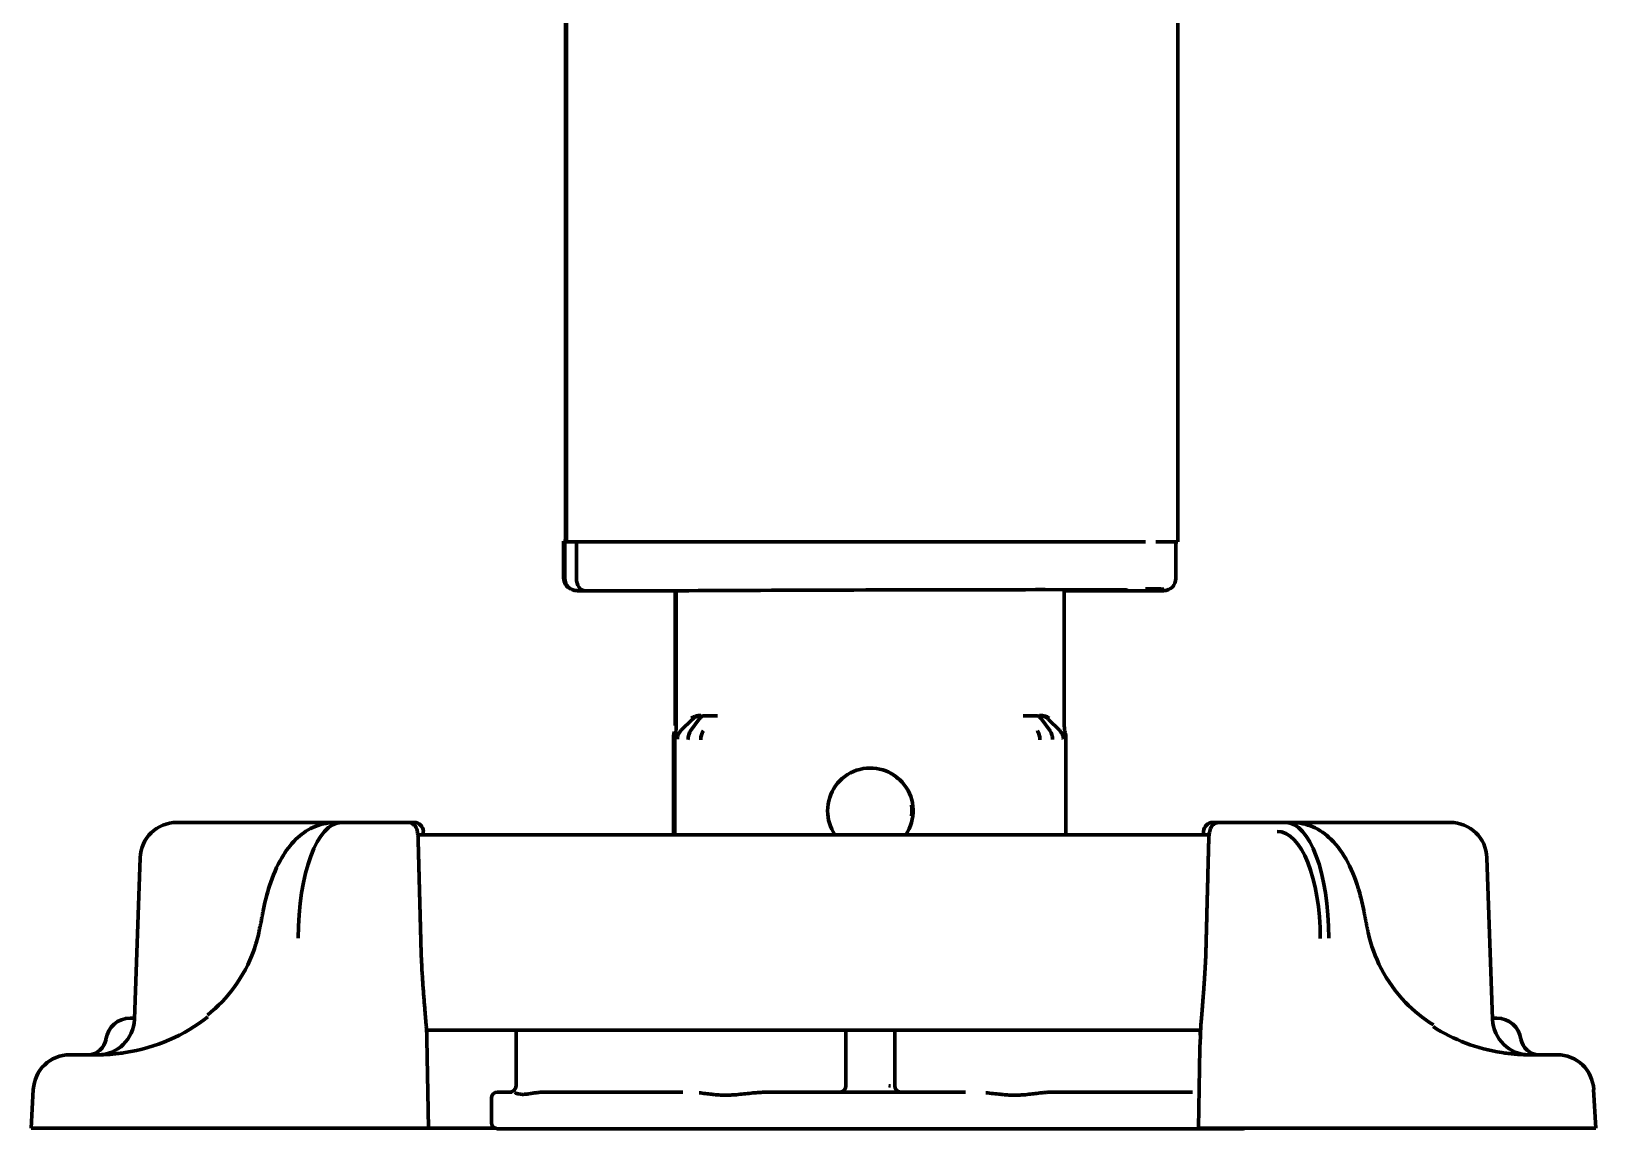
# Model space of a CAD drawing. Header units: inches. Extents: x -3055 to 7244, y 299 to 5591.
# Drawn here: x 2760.3 to 2888.3, y 1966.1 to 2055.8 of the extents above; entities that cross this region are included whole.
import ezdxf

# ---------------------------------------------------------------- set-up
doc = ezdxf.new("R2010")
doc.units = ezdxf.units.IN

msp = doc.modelspace()

# ---------------------------------------------------------------- linework, layer by layer
at = {"linetype": 'Continuous', "lineweight": 70}
for p, q in [((2804.12, 2094.52), (2804.12, 2014.07)), ((2854.12, 2091.63), (2854.12, 2014.07)), ((2804.02, 2091.18), (2804.02, 2014.12)), ((2804.02, 2014.12), (2803.87, 2014.12)), ((2803.87, 2011.13), (2803.87, 2014.12)), ((2804.12, 2014.07), (2803.97, 2014.07)), ((2803.97, 2011.08), (2803.97, 2014.07)), ((2804.12, 2014.12), (2804.02, 2014.12)), ((2805.92, 2014.07), (2804.12, 2014.07)), ((2804.93, 2014.07), (2804.93, 2011.07)), ((2804.93, 2014.07), (2804.93, 2011.07)), ((2805.15, 2014.07), (2806.92, 2014.07)), ((2851.47, 2014.07), (2806.92, 2014.07)), ((2854.12, 2014.07), (2852.32, 2014.07)), ((2853.97, 2011.22), (2853.97, 2014.07)), ((2853.97, 2011.08), (2853.97, 2011.22)), ((2805.4, 2010.07), (2805.63, 2010.07)), ((2805.63, 2010.07), (2814.12, 2010.07)), ((2805.63, 2010.07), (2814.12, 2010.07)), ((2812.99, 2010.07), (2812.99, 1999.04)), ((2813.09, 2010.07), (2813.09, 1998.99)), ((2844.84, 1998.99), (2844.84, 2010.17)), ((2844.84, 2010.07), (2852.3, 2010.07)), ((2844.84, 2010.07), (2852.3, 2010.07)), ((2852.31, 2010.07), (2852.54, 2010.07)), ((2814.41, 1999.57), (2813.47, 1998.63)), ((2814.93, 1999.55), (2814.26, 1998.61)), ((2815.43, 1999.85), (2816.46, 1999.83)), ((2841.47, 1999.83), (2842.51, 1999.85)), ((2843.01, 1999.55), (2843.67, 1998.61)), ((2843.53, 1999.57), (2844.47, 1998.63)), ((2812.87, 1990.12), (2812.87, 1998.18)), ((2812.97, 1990.12), (2812.97, 1998.13)), ((2814.27, 1998.61), (2814.26, 1998.61)), ((2844.97, 1990.12), (2844.97, 1998.13)), ((2772.22, 1991.12), (2777.71, 1991.12)), ((2777.71, 1991.12), (2781.55, 1991.12)), ((2781.55, 1991.12), (2785.17, 1991.12)), ((2785.17, 1991.12), (2785.68, 1991.12)), ((2785.68, 1991.12), (2787.83, 1991.12)), ((2787.83, 1991.12), (2791.11, 1991.12)), ((2791.11, 1991.12), (2791.65, 1991.12)), ((2856.99, 1991.12), (2857.53, 1991.12)), ((2857.53, 1991.12), (2860.81, 1991.12)), ((2860.81, 1991.12), (2862.95, 1991.12)), ((2862.95, 1991.12), (2863.47, 1991.12)), ((2863.13, 1991.12), (2867.09, 1991.12)), ((2867.09, 1991.12), (2870.92, 1991.12)), ((2870.92, 1991.12), (2876.42, 1991.12)), ((2856.69, 1990.12), (2791.95, 1990.12)), ((2791.97, 1989.69), (2791.97, 1989.7)), ((2792.4, 1990.12), (2792.39, 1990.39)), ((2856.24, 1990.39), (2856.24, 1990.12)), ((2856.66, 1989.7), (2856.67, 1989.69)), ((2769.22, 1988.23), (2768.76, 1975.02)), ((2879.88, 1975.02), (2879.42, 1988.23)), ((2778.94, 1982.11), (2778.94, 1982.11)), ((2792.18, 1981.49), (2792.19, 1981.5)), ((2856.45, 1981.5), (2856.45, 1981.49)), ((2869.7, 1982.11), (2869.7, 1982.11)), ((2768.41, 1975.12), (2768.76, 1975.12)), ((2880.22, 1975.12), (2879.88, 1975.12)), ((2792.65, 1974.12), (2856, 1974.12)), ((2792.69, 1973.39), (2792.68, 1974.12)), ((2799.98, 1974.12), (2799.98, 1969.57)), ((2826.97, 1974.12), (2826.97, 1969.57)), ((2830.97, 1969.57), (2830.97, 1974.12)), ((2792.82, 1966.12), (2792.69, 1973.39)), ((2855.82, 1966.12), (2855.93, 1972.67)), ((2855.95, 1973.73), (2855.95, 1973.71)), ((2765.97, 1972.12), (2763.48, 1972.12)), ((2885.16, 1972.12), (2882.66, 1972.12)), ((2760.48, 1969.28), (2760.32, 1966.12)), ((2798.47, 1969.07), (2799.63, 1969.07)), ((2802.61, 1969.07), (2813.63, 1969.07)), ((2821.17, 1969.07), (2827.19, 1969.07)), ((2828.07, 1969.07), (2829.87, 1969.07)), ((2830.74, 1969.07), (2836.76, 1969.07)), ((2844.31, 1969.07), (2855.33, 1969.07)), ((2888.15, 1969.28), (2888.32, 1966.12)), ((2797.97, 1968.57), (2797.97, 1966.57)), ((2768.31, 1966.12), (2760.32, 1966.12)), ((2768.31, 1966.12), (2782.12, 1966.12)), ((2782.81, 1966.12), (2782.12, 1966.12)), ((2782.81, 1966.12), (2788.92, 1966.12)), ((2792.82, 1966.12), (2788.92, 1966.12)), ((2792.82, 1966.12), (2798.37, 1966.12)), ((2859.72, 1966.12), (2855.82, 1966.12)), ((2865.82, 1966.12), (2859.72, 1966.12)), ((2866.52, 1966.12), (2865.82, 1966.12)), ((2866.52, 1966.12), (2880.33, 1966.12)), ((2888.32, 1966.12), (2880.33, 1966.12)), ((2798.47, 1966.07), (2859.47, 1966.07))]:
    msp.add_line(p, q, dxfattribs=at)
for centre, radius, start, end in [((2828.97, 1992.07), 3.5, 326.1431, 180), ((2828.87, 1992.12), 3.5, 46.3275, 62.5162), ((2828.97, 1992.07), 3.5, 180, 213.8625), ((2828.87, 1992.12), 3.5, 352.1475, 7.1044), ((2772.22, 1988.12), 3, 90, 178), ((2791.65, 1990.37), 0.75, 1, 90), ((2856.99, 1990.37), 0.75, 90, 179), ((2876.42, 1988.12), 3, 2, 90), ((2768.41, 1973.12), 2, 90, 171.7868), ((2880.22, 1973.12), 2, 8.2132, 90), ((2765.76, 1975.12), 3, 270, 358), ((2882.88, 1975.12), 3, 182, 270), ((2764.95, 1973.62), 1.5, 270, 351.7868), ((2883.69, 1973.62), 1.5, 188.2132, 270), ((2763.48, 1969.12), 3, 90, 177), ((2885.16, 1969.12), 3, 3, 90), ((2798.47, 1968.57), 0.5, 90, 180), ((2826.47, 1969.57), 0.5, 270, 0), ((2831.47, 1969.57), 0.5, 180, 270), ((2798.47, 1966.57), 0.5, 180, 270), ((2859.47, 1966.57), 0.5, 270, 295.8427)]:
    msp.add_arc(centre, radius, start, end, dxfattribs=at)
for centre, major_axis, ratio, start_param, end_param in [((2804.87, 2011.13), (-1, 0), 0.999995, 0, 1.16307), ((2804.97, 2011.08), (-1, 0), 0.999995, 0, 1.567711), ((2805.63, 2011.07), (0, 1), 0.7071, 1.570796, 3.141593), ((2805.63, 2011.07), (0, 1), 0.7071, 1.570796, 3.141593), ((2852.97, 2011.08), (-1, 0), 0.999995, 1.573882, 3.141593), ((2806.47, 2010.07), (-1.5, 0), 0.003085, 0.00001, 0.785408), ((2828.97, 2010.07), (21, 0.06), 0.003085, 5.569494, 8.63937), ((2851.47, 2010.21), (1.5, 0), 0.003085, 6.283176, 7.853972), ((2851.47, 2010.07), (1.5, 0), 0.003085, 5.497778, 6.283176), ((2815.12, 1998.86), (-0.707, -0.707), 0.999695, 3.927142, 4.71239), ((2814.76, 1997.91), (-0.017, -1), 0.707053, 3.945502, 4.724738), ((2815.8, 1997.89), (-0.01, -1), 0.707088, 3.940402, 4.719667), ((2842.14, 1997.89), (0.01, -1), 0.707088, 1.564381, 2.342782), ((2785.86, 1981.12), (-0.2, 10), 0.36987, 6.275734, 7.79417), ((2862.78, 1981.12), (0.2, 10), 0.36987, 4.7722, 6.290637), ((2862.08, 1981.14), (0.21, 9.25), 0.399832, 4.773696, 6.292133), ((2766.02, 1984.12), (13.31, 1.42), 0.895011, 4.765915, 5.329805), ((2882.62, 1984.12), (-13.31, 1.42), 0.895011, 1.060573, 1.51727), ((2799.48, 1969.57), (0, -0.5), 0.999848, 0, 1.570796)]:
    msp.add_ellipse(centre, major_axis=major_axis, ratio=ratio, start_param=start_param, end_param=end_param, dxfattribs=at)
for points, knots in [([(2815.11, 1999.88), (2815.03, 1999.88), (2814.95, 1999.88), (2814.81, 1999.86), (2814.74, 1999.85), (2814.65, 1999.81), (2814.62, 1999.8), (2814.56, 1999.78), (2814.53, 1999.76), (2814.47, 1999.73), (2814.44, 1999.72), (2814.39, 1999.68), (2814.36, 1999.66), (2814.34, 1999.64)], [0, 0, 0, 0, 0.25, 0.25, 0.5, 0.5, 0.625, 0.625, 0.75, 0.75, 0.875, 0.875, 1, 1, 1, 1]), ([(2814.93, 1999.55), (2814.96, 1999.6), (2815, 1999.64), (2815.05, 1999.69), (2815.06, 1999.7), (2815.08, 1999.71), (2815.09, 1999.72), (2815.12, 1999.75), (2815.14, 1999.76), (2815.2, 1999.8), (2815.24, 1999.82), (2815.3, 1999.83), (2815.32, 1999.84), (2815.33, 1999.84), (2815.34, 1999.84), (2815.34, 1999.84), (2815.35, 1999.84), (2815.35, 1999.84), (2815.38, 1999.85), (2815.4, 1999.85), (2815.43, 1999.85)], [0, 0, 0, 0, 0.25, 0.25, 0.3125, 0.3125, 0.375, 0.375, 0.5, 0.5, 0.75, 0.75, 0.8125, 0.828125, 0.828125, 0.84375, 0.84375, 0.875, 0.875, 1, 1, 1, 1]), ([(2843.01, 1999.55), (2842.97, 1999.6), (2842.94, 1999.64), (2842.88, 1999.7), (2842.86, 1999.71), (2842.83, 1999.74), (2842.82, 1999.74), (2842.8, 1999.76), (2842.79, 1999.77), (2842.74, 1999.8), (2842.69, 1999.82), (2842.64, 1999.83), (2842.62, 1999.84), (2842.61, 1999.84), (2842.6, 1999.84), (2842.6, 1999.84), (2842.59, 1999.84), (2842.58, 1999.84), (2842.56, 1999.85), (2842.53, 1999.85), (2842.51, 1999.85)], [0, 0, 0, 0, 0.25, 0.25, 0.375, 0.375, 0.4375, 0.4375, 0.5, 0.5, 0.75, 0.75, 0.8125, 0.828125, 0.828125, 0.84375, 0.84375, 0.875, 0.875, 1, 1, 1, 1]), ([(2843.53, 1999.57), (2843.48, 1999.62), (2843.38, 1999.7), (2843.26, 1999.76), (2843.14, 1999.81), (2843.08, 1999.83), (2843, 1999.85), (2842.97, 1999.85), (2842.95, 1999.86), (2842.93, 1999.86), (2842.92, 1999.86), (2842.88, 1999.86), (2842.85, 1999.86), (2842.82, 1999.86)], [0, 0, 0, 0, 0.25, 0.5, 0.5, 0.75, 0.75, 0.8125, 0.84375, 0.84375, 0.875, 0.875, 1, 1, 1, 1]), ([(2843.6, 1999.64), (2843.55, 1999.68), (2843.5, 1999.72), (2843.38, 1999.78), (2843.32, 1999.8), (2843.2, 1999.84), (2843.13, 1999.86), (2842.99, 1999.88), (2842.91, 1999.88), (2842.83, 1999.88)], [0, 0, 0, 0, 0.25, 0.25, 0.5, 0.5, 0.75, 0.75, 1, 1, 1, 1]), ([(2812.91, 1998.47), (2812.91, 1998.47), (2812.91, 1998.47), (2812.9, 1998.45), (2812.89, 1998.4), (2812.88, 1998.33), (2812.87, 1998.26), (2812.87, 1998.21), (2812.87, 1998.18)], [0, 0, 0, 0, 0.000031, 0.000031, 0.250024, 0.500016, 0.750008, 1, 1, 1, 1]), ([(2813.01, 1998.42), (2813.01, 1998.42), (2813.01, 1998.42), (2813, 1998.4), (2812.99, 1998.35), (2812.98, 1998.28), (2812.97, 1998.21), (2812.97, 1998.16), (2812.97, 1998.13)], [0, 0, 0, 0, 0.000031, 0.000031, 0.250024, 0.500016, 0.750008, 1, 1, 1, 1]), ([(2813.01, 1998.42), (2813.04, 1998.51), (2813.06, 1998.61), (2813.08, 1998.75), (2813.09, 1998.82), (2813.09, 1998.91), (2813.09, 1998.94), (2813.09, 1998.96), (2813.09, 1998.97), (2813.09, 1998.98), (2813.09, 1998.99), (2813.09, 1998.99)], [0, 0, 0, 0, 0.5, 0.5, 0.75, 0.875, 0.9375, 0.9375, 0.96875, 0.96875, 1, 1, 1, 1]), ([(2813.47, 1998.63), (2813.42, 1998.58), (2813.38, 1998.53), (2813.31, 1998.42), (2813.28, 1998.37), (2813.23, 1998.25), (2813.21, 1998.18), (2813.18, 1998.05), (2813.18, 1997.99), (2813.18, 1997.92)], [0, 0, 0, 0, 0.25, 0.25, 0.5, 0.5, 0.75, 0.75, 1, 1, 1, 1]), ([(2815.3, 1998.59), (2815.3, 1998.59), (2815.3, 1998.59), (2815.28, 1998.57), (2815.25, 1998.52), (2815.21, 1998.44), (2815.17, 1998.36), (2815.14, 1998.27), (2815.12, 1998.18), (2815.1, 1998.08), (2815.09, 1997.99), (2815.09, 1997.92), (2815.09, 1997.89)], [0, 0, 0, 0, 0.00004, 0.00004, 0.125035, 0.25003, 0.375025, 0.50002, 0.625015, 0.75001, 0.875005, 1, 1, 1, 1]), ([(2842.64, 1998.6), (2842.65, 1998.59), (2842.65, 1998.58), (2842.67, 1998.55), (2842.68, 1998.54), (2842.7, 1998.5), (2842.71, 1998.47), (2842.75, 1998.39), (2842.77, 1998.34), (2842.8, 1998.24), (2842.81, 1998.21), (2842.82, 1998.15), (2842.83, 1998.12), (2842.84, 1998.05), (2842.84, 1998.01), (2842.85, 1997.97), (2842.85, 1997.96), (2842.85, 1997.95), (2842.85, 1997.93), (2842.85, 1997.91), (2842.85, 1997.89)], [0, 0, 0, 0, 0.0625, 0.0625, 0.125, 0.125, 0.25, 0.25, 0.5, 0.5, 0.625, 0.625, 0.75, 0.75, 0.875, 0.90625, 0.921875, 0.921875, 0.9375, 1, 1, 1, 1]), ([(2843.67, 1998.61), (2843.69, 1998.59), (2843.71, 1998.55), (2843.73, 1998.51), (2843.74, 1998.5), (2843.74, 1998.5), (2843.74, 1998.5), (2843.75, 1998.49), (2843.75, 1998.48), (2843.76, 1998.47), (2843.79, 1998.4), (2843.81, 1998.34), (2843.85, 1998.22), (2843.86, 1998.16), (2843.88, 1998.04), (2843.88, 1997.97), (2843.88, 1997.91)], [0, 0, 0, 0, 0.125, 0.1875, 0.195313, 0.195313, 0.203125, 0.203125, 0.21875, 0.25, 0.25, 0.5, 0.5, 0.75, 0.75, 1, 1, 1, 1]), ([(2844.76, 1997.92), (2844.76, 1997.99), (2844.75, 1998.05), (2844.73, 1998.18), (2844.71, 1998.24), (2844.67, 1998.33), (2844.65, 1998.37), (2844.63, 1998.41), (2844.63, 1998.42), (2844.62, 1998.42), (2844.62, 1998.43), (2844.62, 1998.43), (2844.62, 1998.43), (2844.61, 1998.45), (2844.6, 1998.47), (2844.55, 1998.54), (2844.51, 1998.58), (2844.47, 1998.63)], [0, 0, 0, 0, 0.25, 0.25, 0.5, 0.5, 0.625, 0.65625, 0.660156, 0.660156, 0.664063, 0.664063, 0.671875, 0.6875, 0.75, 0.75, 1, 1, 1, 1]), ([(2844.93, 1998.42), (2844.9, 1998.51), (2844.88, 1998.61), (2844.86, 1998.75), (2844.85, 1998.82), (2844.85, 1998.91), (2844.84, 1998.94), (2844.84, 1998.96), (2844.84, 1998.97), (2844.84, 1998.98), (2844.84, 1998.99), (2844.84, 1998.99)], [0, 0, 0, 0, 0.5, 0.5, 0.75, 0.875, 0.9375, 0.9375, 0.96875, 0.96875, 1, 1, 1, 1]), ([(2844.93, 1998.42), (2844.93, 1998.42), (2844.93, 1998.42), (2844.93, 1998.4), (2844.95, 1998.35), (2844.96, 1998.28), (2844.97, 1998.21), (2844.97, 1998.16), (2844.97, 1998.13)], [0, 0, 0, 0, 0.000031, 0.000031, 0.250024, 0.500016, 0.750008, 1, 1, 1, 1]), ([(2785.17, 1991.12), (2784.5, 1991.09), (2783.33, 1990.84), (2781.85, 1989.74), (2780.69, 1988.18), (2779.83, 1986.19), (2779.43, 1984.62), (2779.29, 1983.9)], [0, 0, 0, 0, 0.189106, 0.366438, 0.567543, 0.814714, 1, 1, 1, 1]), ([(2791.97, 1989.7), (2791.97, 1989.74), (2791.97, 1989.9), (2791.94, 1990.19), (2791.9, 1990.47), (2791.8, 1990.74), (2791.61, 1990.96), (2791.38, 1991.09), (2791.21, 1991.12), (2791.11, 1991.12)], [0, 0, 0, 0, 0.056059, 0.233526, 0.445472, 0.608863, 0.73785, 0.866889, 1, 1, 1, 1]), ([(2857.52, 1991.12), (2857.52, 1991.12), (2857.43, 1991.14), (2857.25, 1991.08), (2857.04, 1990.97), (2856.9, 1990.82), (2856.81, 1990.66), (2856.75, 1990.5), (2856.7, 1990.28), (2856.67, 1990), (2856.67, 1989.78), (2856.66, 1989.69)], [0, 0, 0, 0, 0.001553, 0.142469, 0.255761, 0.354808, 0.444992, 0.536165, 0.674829, 0.879893, 1, 1, 1, 1]), ([(2869.35, 1983.9), (2869.25, 1984.39), (2868.92, 1985.83), (2868.12, 1987.91), (2866.88, 1989.69), (2865.26, 1990.86), (2864.09, 1991.1), (2863.47, 1991.12)], [0, 0, 0, 0, 0.128675, 0.386923, 0.634463, 0.824559, 1, 1, 1, 1]), ([(2778.94, 1982.11), (2778.83, 1981.61), (2778.39, 1980.05), (2777.09, 1977.62), (2775.59, 1976.06), (2774.73, 1975.37)], [0, 0, 0, 0, 0.188924, 0.604869, 1, 1, 1, 1]), ([(2792.18, 1981.49), (2792.19, 1981.26), (2792.2, 1981.04), (2792.21, 1980.59), (2792.23, 1980.15), (2792.26, 1979.49), (2792.28, 1979.07), (2792.3, 1978.75), (2792.31, 1978.64), (2792.32, 1978.49), (2792.32, 1978.43), (2792.33, 1978.33), (2792.34, 1978.07), (2792.38, 1977.62), (2792.42, 1977.05), (2792.46, 1976.5), (2792.49, 1976.15), (2792.51, 1975.94), (2792.51, 1975.9), (2792.52, 1975.81), (2792.53, 1975.69), (2792.54, 1975.57), (2792.56, 1975.34), (2792.58, 1975.04), (2792.62, 1974.63), (2792.64, 1974.38), (2792.65, 1974.2), (2792.66, 1974.12), (2792.66, 1974.03), (2792.66, 1973.98), (2792.67, 1973.95), (2792.67, 1973.82), (2792.68, 1973.63), (2792.69, 1973.47), (2792.69, 1973.39)], [0, 0, 0, 0, 0.0625, 0.0625, 0.125, 0.1875, 0.25, 0.25, 0.28125, 0.28125, 0.296875, 0.296875, 0.3125, 0.375, 0.4375, 0.5, 0.5625, 0.5625, 0.578125, 0.578125, 0.59375, 0.625, 0.625, 0.6875, 0.75, 0.8125, 0.8125, 0.84375, 0.859375, 0.859375, 0.875, 0.875, 0.9375, 1, 1, 1, 1]), ([(2856.04, 1974.89), (2856.06, 1975.09), (2856.08, 1975.3), (2856.11, 1975.74), (2856.13, 1975.98), (2856.17, 1976.46), (2856.19, 1976.72), (2856.22, 1977.05), (2856.22, 1977.12), (2856.23, 1977.26), (2856.24, 1977.32), (2856.25, 1977.53), (2856.26, 1977.67), (2856.29, 1978.09), (2856.31, 1978.38), (2856.35, 1978.97), (2856.37, 1979.28), (2856.39, 1979.74), (2856.4, 1979.9), (2856.41, 1980.13), (2856.41, 1980.21), (2856.42, 1980.37), (2856.42, 1980.45), (2856.43, 1980.85), (2856.44, 1981.17), (2856.45, 1981.49)], [0, 0, 0, 0, 0.125, 0.125, 0.25, 0.25, 0.375, 0.375, 0.40625, 0.40625, 0.4375, 0.4375, 0.5, 0.5, 0.625, 0.625, 0.75, 0.75, 0.8125, 0.8125, 0.84375, 0.84375, 0.875, 0.875, 1, 1, 1, 1]), ([(2875.04, 1974.57), (2874.19, 1975.1), (2872.54, 1976.41), (2870.67, 1979.04), (2869.93, 1981.08), (2869.7, 1982.11)], [0, 0, 0, 0, 0.308242, 0.670857, 1, 1, 1, 1]), ([(2855.96, 1974.12), (2855.96, 1974.12), (2855.96, 1974.11), (2855.96, 1974.06), (2855.96, 1974.02), (2855.95, 1973.93), (2855.95, 1973.89), (2855.95, 1973.8), (2855.95, 1973.76), (2855.95, 1973.71)], [0, 0, 0, 0, 0.065202, 0.065202, 0.376801, 0.376801, 0.688401, 0.688401, 1, 1, 1, 1]), ([(2855.98, 1973.74), (2855.98, 1973.78), (2855.98, 1973.82), (2855.99, 1973.9), (2855.99, 1973.94), (2855.99, 1974.02), (2855.99, 1974.06), (2856, 1974.14), (2856, 1974.17), (2856, 1974.29), (2856.01, 1974.36), (2856.01, 1974.5), (2856.02, 1974.57), (2856.02, 1974.63)], [0, 0, 0, 0, 0.125, 0.125, 0.25, 0.25, 0.375, 0.375, 0.5, 0.5, 0.75, 0.75, 1, 1, 1, 1]), ([(2855.93, 1972.67), (2855.93, 1972.71), (2855.94, 1972.76), (2855.94, 1972.85), (2855.94, 1972.88), (2855.94, 1972.93), (2855.94, 1972.95), (2855.95, 1972.99), (2855.95, 1973.01), (2855.95, 1973.07), (2855.95, 1973.11), (2855.96, 1973.21), (2855.96, 1973.27), (2855.96, 1973.34), (2855.96, 1973.35), (2855.97, 1973.38), (2855.97, 1973.4), (2855.97, 1973.45), (2855.97, 1973.48), (2855.97, 1973.55), (2855.97, 1973.59), (2855.98, 1973.66), (2855.98, 1973.7), (2855.98, 1973.74)], [0, 0, 0, 0, 0.25, 0.25, 0.375, 0.375, 0.4375, 0.4375, 0.5, 0.5, 0.625, 0.625, 0.75, 0.75, 0.78125, 0.78125, 0.8125, 0.8125, 0.875, 0.875, 0.9375, 0.9375, 1, 1, 1, 1]), ([(2768.01, 1972.3), (2767.83, 1972.27), (2767.65, 1972.25), (2767.31, 1972.21), (2767.13, 1972.19), (2766.92, 1972.17), (2766.85, 1972.16), (2766.79, 1972.16), (2766.74, 1972.15), (2766.72, 1972.15), (2766.62, 1972.14), (2766.53, 1972.14), (2766.29, 1972.13), (2766.13, 1972.12), (2765.97, 1972.12)], [0, 0, 0, 0, 0.25, 0.25, 0.5, 0.5, 0.5625, 0.59375, 0.59375, 0.625, 0.625, 0.75, 0.75, 1, 1, 1, 1]), ([(2882.66, 1972.12), (2882.62, 1972.12), (2882.59, 1972.12), (2882.51, 1972.12), (2882.39, 1972.13), (2882.19, 1972.13), (2882.02, 1972.14), (2881.86, 1972.16), (2881.77, 1972.16), (2881.51, 1972.19), (2881.33, 1972.21), (2880.98, 1972.25), (2880.81, 1972.27), (2880.63, 1972.3)], [0, 0, 0, 0, 0.0625, 0.0625, 0.125, 0.25, 0.375, 0.375, 0.5, 0.5, 0.75, 0.75, 1, 1, 1, 1]), ([(2801.74, 1969.03), (2801.68, 1969.02), (2801.62, 1969.01), (2801.5, 1969), (2801.45, 1968.99), (2801.28, 1968.96), (2801.17, 1968.95), (2800.97, 1968.92), (2800.88, 1968.9), (2800.74, 1968.89), (2800.7, 1968.89), (2800.61, 1968.88), (2800.53, 1968.88), (2800.45, 1968.88), (2800.38, 1968.89), (2800.34, 1968.89), (2800.28, 1968.9), (2800.24, 1968.91), (2800.18, 1968.92), (2800.15, 1968.92), (2800.06, 1968.95), (2800.01, 1968.96), (2799.92, 1969), (2799.88, 1969.01), (2799.85, 1969.03)], [0, 0, 0, 0, 0.0625, 0.0625, 0.125, 0.125, 0.25, 0.25, 0.375, 0.375, 0.4375, 0.4375, 0.5, 0.5625, 0.5625, 0.625, 0.625, 0.6875, 0.6875, 0.75, 0.75, 0.875, 0.875, 1, 1, 1, 1]), ([(2802.61, 1969.07), (2802.46, 1969.07), (2802.31, 1969.07), (2802.1, 1969.06), (2802.02, 1969.06), (2801.88, 1969.04), (2801.81, 1969.04), (2801.74, 1969.03)], [0, 0, 0, 0, 0.5, 0.5, 0.75, 0.75, 1, 1, 1, 1]), ([(2819.52, 1969.01), (2819.32, 1968.99), (2819.11, 1968.97), (2818.71, 1968.93), (2818.51, 1968.91), (2818.11, 1968.86), (2817.91, 1968.85), (2817.66, 1968.83), (2817.61, 1968.83), (2817.52, 1968.82), (2817.47, 1968.82), (2817.32, 1968.81), (2817.13, 1968.81), (2816.94, 1968.81), (2816.75, 1968.82), (2816.65, 1968.82), (2816.47, 1968.84), (2816.37, 1968.85), (2816.24, 1968.86), (2816.19, 1968.86), (2816.1, 1968.87), (2816.05, 1968.88), (2815.83, 1968.91), (2815.65, 1968.93), (2815.3, 1968.97), (2815.13, 1968.99), (2814.96, 1969.01)], [0, 0, 0, 0, 0.125, 0.125, 0.25, 0.25, 0.375, 0.375, 0.40625, 0.40625, 0.4375, 0.4375, 0.5, 0.5625, 0.5625, 0.625, 0.625, 0.6875, 0.6875, 0.71875, 0.71875, 0.75, 0.75, 0.875, 0.875, 1, 1, 1, 1]), ([(2821.17, 1969.07), (2820.9, 1969.07), (2820.62, 1969.07), (2820.21, 1969.06), (2820.07, 1969.05), (2819.8, 1969.03), (2819.66, 1969.02), (2819.52, 1969.01)], [0, 0, 0, 0, 0.5, 0.5, 0.75, 0.75, 1, 1, 1, 1]), ([(2842.98, 1969.01), (2842.81, 1968.99), (2842.64, 1968.97), (2842.29, 1968.93), (2842.11, 1968.91), (2841.75, 1968.86), (2841.57, 1968.85), (2841.33, 1968.83), (2841.28, 1968.83), (2841.19, 1968.82), (2841.14, 1968.82), (2841, 1968.81), (2840.81, 1968.81), (2840.62, 1968.81), (2840.42, 1968.82), (2840.32, 1968.82), (2840.13, 1968.84), (2840.03, 1968.85), (2839.88, 1968.86), (2839.83, 1968.86), (2839.73, 1968.87), (2839.68, 1968.88), (2839.43, 1968.91), (2839.23, 1968.93), (2838.83, 1968.97), (2838.62, 1968.99), (2838.42, 1969.01)], [0, 0, 0, 0, 0.125, 0.125, 0.25, 0.25, 0.375, 0.375, 0.40625, 0.40625, 0.4375, 0.4375, 0.5, 0.5625, 0.5625, 0.625, 0.625, 0.6875, 0.6875, 0.71875, 0.71875, 0.75, 0.75, 0.875, 0.875, 1, 1, 1, 1]), ([(2844.31, 1969.07), (2844.09, 1969.07), (2843.87, 1969.07), (2843.53, 1969.06), (2843.42, 1969.05), (2843.2, 1969.03), (2843.09, 1969.02), (2842.98, 1969.01)], [0, 0, 0, 0, 0.5, 0.5, 0.75, 0.75, 1, 1, 1, 1])]:
    msp.add_open_spline(points, degree=3, knots=knots, dxfattribs=at)
for points, degree in [([(2814.26, 1998.61), (2814.25, 1998.59), (2814.22, 1998.54), (2814.17, 1998.46), (2814.14, 1998.38), (2814.11, 1998.29), (2814.08, 1998.2), (2814.07, 1998.1), (2814.06, 1998.01), (2814.05, 1997.94), (2814.05, 1997.91)], 3), ([(2792.19, 1981.5), (2792.08, 1985.6), (2791.97, 1989.7)], 2), ([(2856.66, 1989.7), (2856.55, 1985.6), (2856.45, 1981.5)], 2), ([(2779.33, 1984.12), (2779.16, 1983.16), (2778.93, 1982.11)], 2), ([(2869.71, 1982.11), (2869.5, 1983.06), (2869.35, 1983.9)], 2), ([(2856.02, 1974.63), (2856.03, 1974.72), (2856.04, 1974.81), (2856.04, 1974.89)], 3), ([(2827.47, 1969.07), (2827.44, 1969.07), (2827.38, 1969.07), (2827.29, 1969.07), (2827.23, 1969.07), (2827.19, 1969.07)], 3), ([(2828.07, 1969.07), (2827.87, 1969.07), (2827.67, 1969.07), (2827.47, 1969.07)], 3), ([(2830.47, 1969.07), (2830.27, 1969.07), (2830.07, 1969.07), (2829.87, 1969.07)], 3), ([(2830.61, 1969.57), (2830.59, 1969.57), (2830.56, 1969.57), (2830.52, 1969.57), (2830.48, 1969.57), (2830.47, 1969.57)], 3), ([(2830.74, 1969.07), (2830.71, 1969.07), (2830.66, 1969.07), (2830.56, 1969.07), (2830.5, 1969.07), (2830.47, 1969.07)], 3)]:
    msp.add_open_spline(points, degree=degree, dxfattribs=at)

doc.saveas('drawing.dxf')
